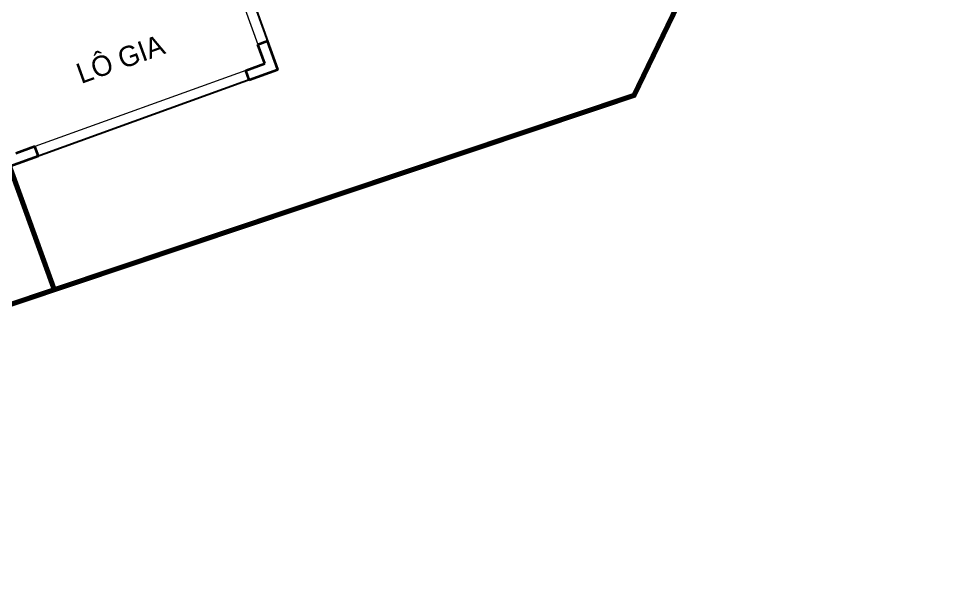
# Model space of a CAD drawing. Header units: metres. Extents: x 568336 to 569219, y 2065964 to 2066430.
# Drawn here: x 568659.05 to 568668.15, y 2066200.67 to 2066206.23 of the extents above; entities that cross this region are included whole.
import ezdxf

# ---------------------------------------------------------------- set-up
doc = ezdxf.new("R2010")
doc.units = ezdxf.units.M
doc.linetypes.add('HIDDEN', pattern=[0.375, 0.25, -0.125])
doc.layers.get('DEFPOINTS').update_dxf_attribs({"linetype": 'CONTINUOUS'})
for name, color, linetype, lineweight in [('-DIM', 9, 'CONTINUOUS', 13), ('-LINE1', 7, 'CONTINUOUS', 18), ('-WALL', 4, 'CONTINUOUS', 35), ('TEXT25', 2, 'CONTINUOUS', 13)]:
    doc.layers.add(name, color=color, linetype=linetype, lineweight=lineweight)
doc.layers.add('TIMDUONG', color=1, linetype='CONTINUOUS')
doc.styles.add('SVN_AVO_thuong', font='')
doc.styles.get('SVN_AVO_thuong').set_extended_font_data('SVN-Avo')

# ---------------------------------------------------------------- blocks, each defined once
blk = doc.blocks.new('M2-T2')
at = {"layer": '-LINE1'}
for points in [[(191485.8660267639, -100287.0107313246), (191485.8660267639, -101687.0107313246), (188685.8660267639, -101687.0107313245), (188685.8660267637, -100287.0107313246)], [(191385.8660267639, -100287.0107313246), (191385.8660267639, -101387.0107313246)], [(191185.8660267639, -101587.0107313246), (188985.8660267639, -101587.0107313245)]]:
    blk.add_lwpolyline(points, dxfattribs=at)
at = {"layer": '-WALL'}
for p, q in [((191385.8660267639, -101587.0107313246), (191385.8660267639, -101387.0107313246)), ((191385.8660267639, -101387.0107313246), (191485.8660267639, -101387.0107313246)), ((191485.8660267639, -101687.0107313246), (191485.8660267639, -101387.0107313246)), ((188985.8660267639, -101587.0107313246), (188785.8660267639, -101587.0107313246)), ((188985.8660267639, -101687.0107313246), (188985.8660267639, -101587.0107313246)), ((191185.8660267639, -101687.0107313246), (191185.8660267639, -101587.0107313246)), ((191185.8660267639, -101587.0107313246), (191385.8660267639, -101587.0107313246)), ((188985.8660267639, -101687.0107313246), (188685.8660267638, -101687.0107313246)), ((191185.8660267639, -101687.0107313246), (191485.8660267639, -101687.0107313246))]:
    blk.add_line(p, q, dxfattribs=at)
at = {"layer": 'DEFPOINTS', "color": 2}
blk.add_lwpolyline([(188685.8968806412, -85287.03854253789), (196685.66513408, -85286.9656423192), (196686.3975495653, -90887.44297288946), (197685.688035646, -90887.44297288946), (197685.688035646, -96387.44297288946), (196686.0590758167, -96387.25639865667), (196686.0590758167, -98365.7926648622), (194719.2112359106, -100287.0441957289), (191485.8660267639, -100287.1876910995), (191485.8660267639, -101687.0107313246), (188685.8660267639, -101687.010731325), (188685.8968806412, -85287.03854253789)], dxfattribs=at)
at = {"layer": 'TIMDUONG', "color": 1, "linetype": 'HIDDEN', "ltscale": 10, "const_width": 50}
blk.add_lwpolyline([(188685.9009933229, -83287.61039145212), (199685.9009933797, -83287.63301822983), (199685.8702561683, -98230.70415374279), (194687.2128796928, -103114.3974403377), (188685.860498254, -102974.7601425732)], close=True, dxfattribs=at)
at = {"layer": 'TEXT25', "style": 'SVN_AVO_thuong'}
blk.add_text('LÔ GIA', height=200, rotation=1.005123984043621e-08, dxfattribs=at).set_placement((189620.693448499, -101163.718865222))
blk = doc.blocks.new('M3-T2')
at = {"layer": 'TIMDUONG', "color": 1, "linetype": 'HIDDEN', "ltscale": 10, "const_width": 50}
blk.add_lwpolyline([(188687.2145862579, -16759.61038422585), (197687.1908392906, -16759.61038422585), (197687.2145872116, -36446.76013541222), (188686.828327179, -36237.56837296486)], close=True, dxfattribs=at)

msp = doc.modelspace()

# ---------------------------------------------------------------- block references
at = {"layer": '-DIM', "xscale": 0.001, "yscale": 0.001, "zscale": 0.001, "rotation": 19.88439670872004}
msp.add_blockref('M2-T2', (568446.9361136701, 2066236.220584216), dxfattribs=at)

# ---------------------------------------------------------------- next in the draw order: block references
at = {"layer": '-DIM', "xscale": 0.001, "yscale": 0.001, "zscale": 0.001, "rotation": 19.88289198407213}
msp.add_blockref('M3-T2', (568461.0978559955, 2066170.602413189), dxfattribs=at)

doc.saveas('drawing.dxf')
